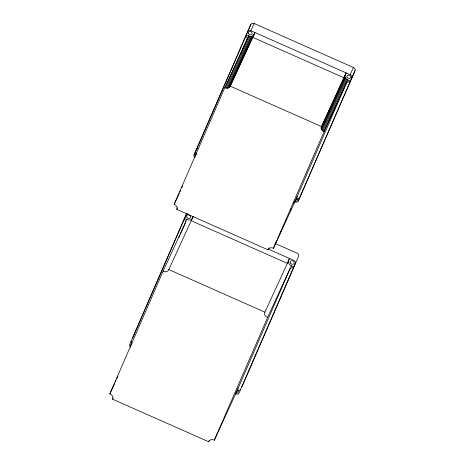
<?xml version="1.0" encoding="UTF-8"?>
<svg xmlns="http://www.w3.org/2000/svg" width="465" height="465" viewBox="0 0 465 465"><rect width="100%" height="100%" fill="white"/><g stroke="black" fill="none" stroke-linecap="round" stroke-linejoin="round"><path stroke-width="0.7" d="M347.872 79.951L324.105 131.624C322.117 130.95 320.42 128.631 321.489 126.561L230.268 86.153C229.495 88.344 226.635 88.658 224.81 87.641L174.16 204.333C176.142 205.013 177.845 207.326 176.776 209.395L267.997 249.804L268.91 247.822M321.152 127.683L346.111 72.9L343.931 77.754L252.716 37.351L254.896 32.492L229.681 87.164M195.038 157.571A2.68 2.168 24.7 0 1 194.056 154.845L250.85 24.43A2.68 2.168 24.7 0 1 254.163 23.529L353.458 67.512A2.68 2.168 24.7 0 1 355.045 70.587L298.251 201.002A2.68 2.168 24.7 0 1 294.938 201.903M197.648 147.004L250.85 24.43M240.353 54.748L241.213 52.76M241.788 51.435L247.258 38.833L246.125 34.881L250.949 36.537L253.448 35.485M186.616 213.749L132.961 337.369A2.68 2.168 24.7 0 0 132.821 337.921M209.279 440.431L208.675 441.75L112.524 399.156L112.699 398.755A4.022 3.249 24.7 0 0 110.315 394.146L109.816 393.919L163.128 271.095L186.895 219.422M178.944 237.563L179.81 235.569M180.385 234.238L185.576 222.287L184.442 218.335L188.389 219.962L190.371 219.922A4.022 3.249 24.7 0 0 192.365 218.288L193.115 216.556M192.539 217.882L168.597 269.962A4.022 3.249 24.7 0 1 163.628 271.316L163.128 271.095M267.997 249.804C268.77 247.613 271.63 247.304 273.455 248.316L297.222 196.643M273.455 248.316L324.105 131.624M298.251 201.002L355.045 70.587M208.675 441.75L208.849 441.343A4.022 3.249 24.7 0 1 213.819 439.995L214.319 440.216L238.086 388.537M288.689 260.476L264.748 312.556A4.022 3.249 24.7 0 0 267.131 317.165L267.631 317.386L291.398 265.713M214.319 440.216L267.631 317.386M193.132 216.504L191.22 220.753L287.37 263.347L289.556 258.488C286.37 262.12 289.922 266.236 293.851 266.8L290.079 268.584L236.766 391.408L240.539 389.624M247.549 31.608A2.68 2.168 24.7 0 1 250.862 30.702L254.163 23.529M224.81 87.641L248.577 35.962M194.056 154.845L197.358 147.667A2.68 2.168 24.7 0 0 197.253 148.806M225.17 87.798L248.938 36.125M226.164 88.118L249.932 36.444M227.182 88.216L250.949 36.537M174.16 204.333L179.316 193.12M179.926 191.801L180.53 190.481M181.745 187.848L182.652 185.866M228.146 88.077L251.914 36.404M229.001 87.716L252.768 36.043M230.14 86.449L254.035 34.48M176.776 209.395L177.508 207.797M109.816 393.919L114.669 383.369M115.273 382.05L115.884 380.73M116.791 378.754L118.005 376.115M112.524 399.156L113.129 397.842M321.362 126.852L345.129 75.179M321.205 128.561L344.978 76.888L344.92 76.004M321.524 129.439L345.292 77.765L344.978 76.888M322.076 130.252L345.85 78.573L345.292 77.765M322.838 130.944L346.605 79.265L345.85 78.573M323.745 131.467L347.512 79.788L346.605 79.265M351.743 77.76A2.68 2.168 24.7 0 0 350.157 74.691L353.458 67.512M274.902 244.235L275.803 242.271M280.017 233.116L280.918 231.152M283.022 226.571L283.627 225.263M285.132 221.997L286.033 220.032M290.247 210.872L291.148 208.913M293.555 203.682L294.758 201.06M343.931 77.754L345.257 74.888M299.675 197.73L295.903 199.514L346.553 82.822L350.325 81.032L347.512 79.788M250.862 30.702L350.157 74.691M275.204 243.491L297.03 253.158A2.68 2.168 24.7 0 1 298.623 256.232L242.37 385.834A2.68 2.168 24.7 0 1 241.608 386.682M268.334 249.089L293.729 260.336A2.68 2.168 24.7 0 1 295.322 263.411L239.068 393.012A2.68 2.168 24.7 0 1 235.755 393.913M168.772 269.56L264.922 312.149M195.48 151.573L196.23 154.211M131.13 341.159L131.886 343.798M237.446 390.007A2.11 1.709 24.7 0 1 238.121 392.35A2.11 1.709 24.7 0 1 235.616 392.861M130.944 345.948A2.11 1.709 24.7 0 1 131.903 343.74M187.883 213.766A2.68 2.168 24.7 0 0 185.913 214.946L129.659 344.548A2.68 2.168 24.7 0 0 130.648 347.274M297.327 198.985A2.011 1.627 24.7 0 1 297.019 200.787A2.011 1.627 24.7 0 1 294.92 200.956M301.553 193.824A2.68 2.168 24.7 0 1 301.25 194.3M195.236 156.275A2.011 1.627 24.7 0 1 196.637 154.101M290.346 263.01A2.11 1.709 24.7 0 0 293.88 263.742A2.11 1.709 24.7 0 0 292.351 260.772A2.11 1.709 24.7 0 0 290.346 263.01M186.843 217.161A2.11 1.709 24.7 0 0 190.377 217.887A2.11 1.709 24.7 0 0 188.842 214.923A2.11 1.709 24.7 0 0 186.843 217.161M347.047 77.289A2.011 1.627 24.7 0 0 350.418 77.981A2.011 1.627 24.7 0 0 348.953 75.156A2.011 1.627 24.7 0 0 347.047 77.289M248.473 33.62A2.011 1.627 24.7 0 0 251.838 34.317A2.011 1.627 24.7 0 0 250.379 31.492A2.011 1.627 24.7 0 0 248.473 33.62"/></g></svg>
